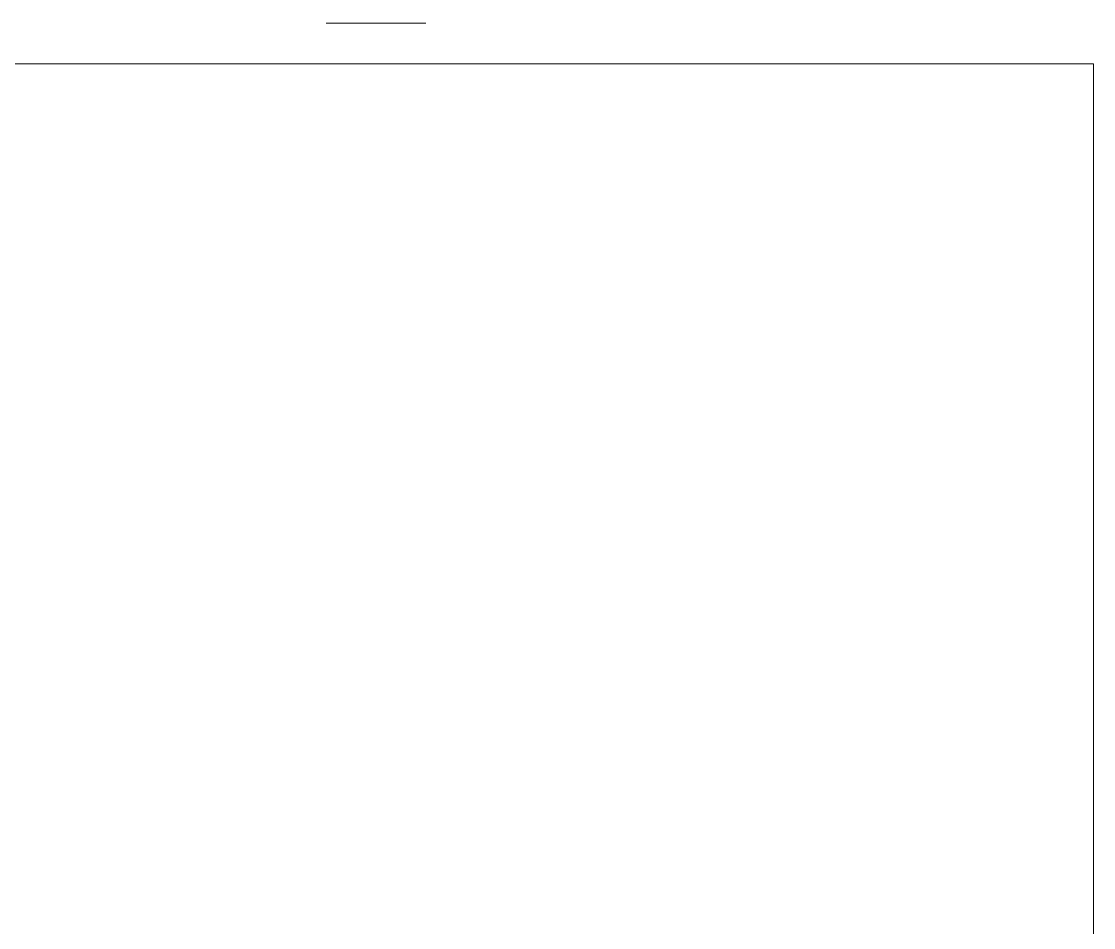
# Model space of a CAD drawing. Header units: inches. Extents: x -4169 to -1846, y 9706 to 12377.
# Drawn here: x -3279.37 to -3270.28, y 10365.46 to 10373.15 of the extents above; entities that cross this region are included whole.
import ezdxf

# ---------------------------------------------------------------- set-up
doc = ezdxf.new("R2010")
doc.units = ezdxf.units.IN
doc.header["$MEASUREMENT"] = 0
for name, color, linetype, lineweight in [('0-1', 7, 'Continuous', 5), ('0-2', 10, 'Continuous', 18), ('A-WALL-PATT-4', 111, 'Continuous', 9), ('P-SANR-FIXT-2', 7, 'Continuous', 9)]:
    doc.layers.add(name, color=color, linetype=linetype, lineweight=lineweight)

# ---------------------------------------------------------------- blocks, each defined once
blk = doc.blocks.new('Toilet-Domestic-3D - Toilet-Domestic-3D-1372870-ENLARGED RCP - 1ST FLOOR PLAN')
at = {"layer": 'P-SANR-FIXT-2'}
for p, q in [((-9.9762, -11.75), (-9.9762, -19.4762)), ((-9.9762, -19.4762), (9.9762, -19.4762))]:
    blk.add_line(p, q, dxfattribs=at)
blk = doc.blocks.new('CTR - 1st Phase - Unit Layouts_rvt-1-ENLARGED RCP - 1ST FLOOR PLAN')
at = {"layer": '0-2', "rotation": 180}
blk.add_blockref('Toilet-Domestic-3D - Toilet-Domestic-3D-1372870-ENLARGED RCP - 1ST FLOOR PLAN', (-3280.2526, 10353.3132), dxfattribs=at)

msp = doc.modelspace()

# ---------------------------------------------------------------- hatches: boundary and pattern name
at = {"layer": 'A-WALL-PATT-4'}
h = msp.add_hatch(dxfattribs=at)
h.set_pattern_fill('FP_1', color=256, style=0, pattern_type=2)
h.set_pattern_definition([(0, (0, 0), (20.48, 5.12), [0.845, -14.515, 0.845, -14.515, -81.92]), (0, (0, 0), (20.48, 5.12), [-30.72, 0.845, -29.875, 0.845, -14.515, -35.84]), (0, (0, 0), (20.48, 5.12), [-76.8, 0.845, -9.395, 0.845, -24.755]), (120, (7.68, 2.56), (-14.67405, 15.1762003), [0.845, -14.515, 0.845, -14.515, -81.92]), (120, (7.68, 2.56), (-14.67405, 15.1762003), [-30.72, 0.845, -29.875, 0.845, -14.515, -35.84]), (120, (7.68, 2.56), (-14.67405, 15.1762003), [-76.8, 0.845, -9.395, 0.845, -24.755]), (240, (10.24, 12.8), (-5.80595, -20.2962003), [0.845, -14.515, 0.845, -14.515, -81.92]), (240, (10.24, 12.8), (-5.80595, -20.2962003), [-30.72, 0.845, -29.875, 0.845, -14.515, -35.84]), (240, (10.24, 12.8), (-5.80595, -20.2962003), [-76.8, 0.845, -9.395, 0.845, -24.755])])
h.paths.add_polyline_path([(-3329.1201, 10372.7894), (-3209.1237, 10372.7894), (-3209.1237, 10373.4144), (-3336.3487, 10373.4144), (-3336.3487, 10372.7894), (-3335.7237, 10372.7894)], flags=0)
h.paths.add_polyline_path([(-3375.8987, 10372.7894), (-3375.8987, 10373.4144), (-3409.9237, 10373.4144), (-3409.9237, 10372.7894), (-3396.652, 10372.7894)], flags=0)
h.paths.add_polyline_path([(-3372.3987, 10372.7894), (-3341.0987, 10372.7894), (-3341.0987, 10373.4144), (-3372.3987, 10373.4144), (-3372.3987, 10373.0705)], flags=0)

# ---------------------------------------------------------------- block references
at = {"layer": '0-1'}
msp.add_blockref('CTR - 1st Phase - Unit Layouts_rvt-1-ENLARGED RCP - 1ST FLOOR PLAN', (0, 0), dxfattribs=at)

doc.saveas('drawing.dxf')
